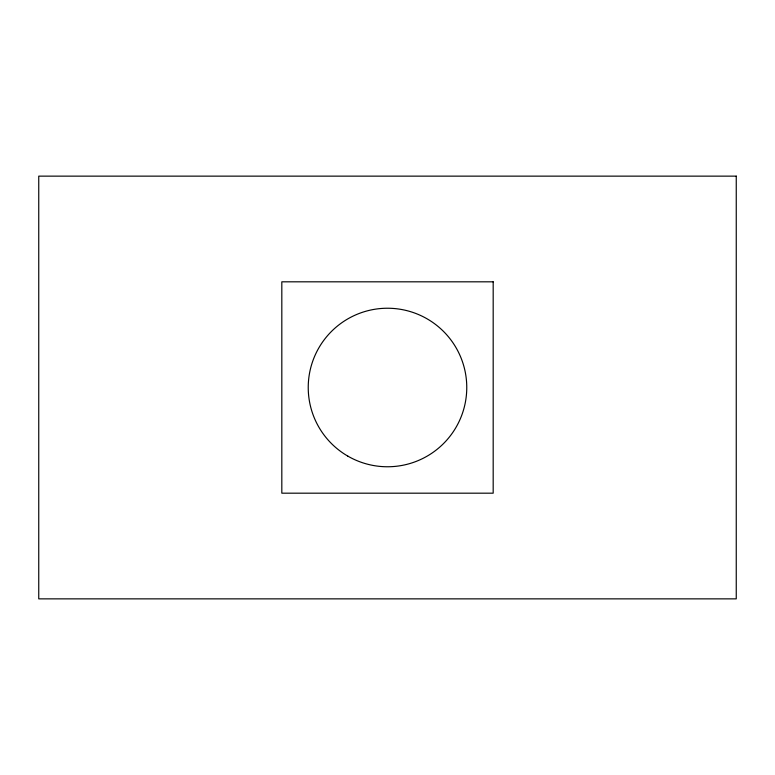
<?xml version="1.0" encoding="UTF-8"?>
<svg xmlns="http://www.w3.org/2000/svg" width="775" height="775" viewBox="0 0 775 775"><rect width="100%" height="100%" fill="white"/><g stroke="black" fill="none" stroke-linecap="round" stroke-linejoin="round"><path stroke-width="1.16" d="M736.25 176.138L38.75 176.138L38.75 598.862L736.25 598.862L736.25 176.138M493.181 281.819L281.819 281.819L281.819 493.181L493.181 493.181L493.181 281.819M347.868 456.146A79.263 79.263 0 0 0 466.763 387.5A79.263 79.263 0 0 0 347.868 318.854A79.263 79.263 0 0 0 347.868 456.146"/></g></svg>
